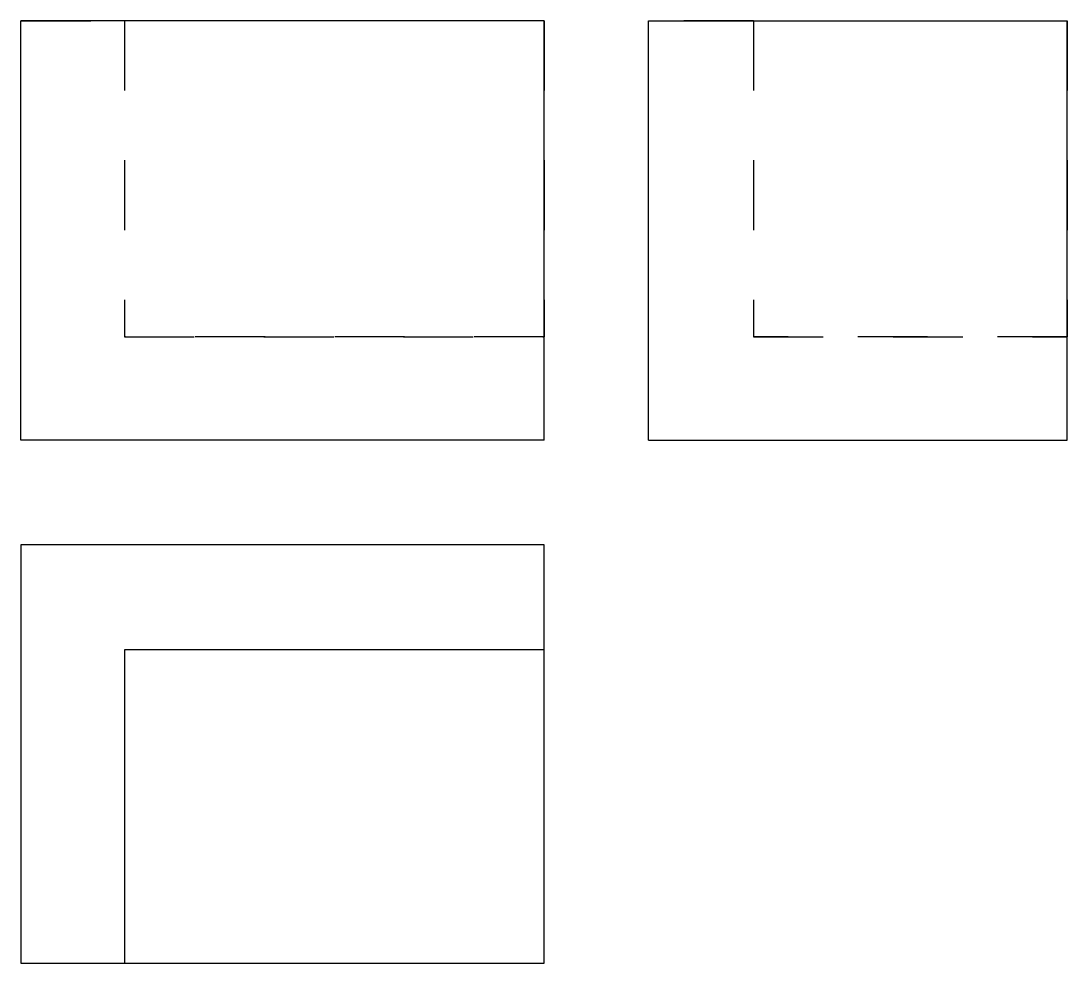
# Model space of a CAD drawing. Extents: x 0 to 1.5, y 0 to 1.35.
import ezdxf

# ---------------------------------------------------------------- set-up
doc = ezdxf.new("R2010")
doc.units = 0
doc.linetypes.add('HIDDEN', pattern=[0.037501, 0.025013, -0.012488])
for name, color, linetype in [('FRONT', 7, 'CONTINUOUS'), ('FRONT_HID', 7, 'HIDDEN'), ('LEFT', 7, 'CONTINUOUS'), ('LEFT_HID', 7, 'HIDDEN'), ('TOP', 7, 'CONTINUOUS'), ('TOP_HID', 7, 'HIDDEN')]:
    doc.layers.add(name, color=color, linetype=linetype)

msp = doc.modelspace()

# ---------------------------------------------------------------- linework, layer by layer
at = {"layer": 'FRONT'}
for p, q in [((0.75, 1.351562), (0, 1.351562)), ((0, 0.75), (0, 1.351562)), ((0.75, 0.75), (0.75, 1.351562)), ((0.75, 0.75), (0, 0.75))]:
    msp.add_line(p, q, dxfattribs=at)
at = {"layer": 'FRONT_HID', "linetype": 'HIDDEN'}
for p, q in [((0, 1.351562), (0.148438, 1.351562)), ((0.148438, 1.351562), (0.148438, 0.898438)), ((0.148438, 1.351562), (0.148438, 0.898438)), ((0.75, 1.351562), (0.148438, 1.351562)), ((0.75, 1.351562), (0.75, 0.898438)), ((0.148438, 0.898438), (0.75, 0.898438)), ((0.75, 0.898438), (0.148438, 0.898438)), ((0.75, 0.75), (0.75, 0.898438))]:
    msp.add_line(p, q, dxfattribs=at)
at = {"layer": 'LEFT'}
for p, q in [((0.9, 1.351562), (1.5, 1.351562)), ((0.9, 0.75), (0.9, 1.351562)), ((1.5, 0.75), (1.5, 1.351562)), ((0.9, 0.75), (1.5, 0.75))]:
    msp.add_line(p, q, dxfattribs=at)
at = {"layer": 'LEFT_HID', "linetype": 'HIDDEN'}
for p, q in [((1.050411, 1.351562), (0.9, 1.351562)), ((1.050411, 1.351562), (1.050411, 0.898438)), ((1.050411, 1.351562), (1.050411, 0.898438)), ((1.050411, 1.351562), (1.5, 1.351562)), ((1.5, 1.351562), (1.5, 0.898438)), ((1.5, 0.898438), (1.050411, 0.898438)), ((1.050411, 0.898438), (1.5, 0.898438)), ((1.5, 0.75), (1.5, 0.898438))]:
    msp.add_line(p, q, dxfattribs=at)
at = {"layer": 'TOP'}
for p, q in [((0, 0.6), (0, 0)), ((0.75, 0.6), (0, 0.6)), ((0.75, 0.449589), (0.75, 0.6)), ((0.148438, 0.449589), (0.148438, 0)), ((0.75, 0.449589), (0.148438, 0.449589)), ((0.75, 0), (0.75, 0.449589)), ((0, 0), (0.148438, 0)), ((0.148438, 0), (0.75, 0))]:
    msp.add_line(p, q, dxfattribs=at)
at = {"layer": 'TOP_HID', "linetype": 'HIDDEN'}
for p, q in [((0.75, 0), (0.75, 0.6)), ((0, 0), (0.75, 0))]:
    msp.add_line(p, q, dxfattribs=at)

doc.saveas('drawing.dxf')
